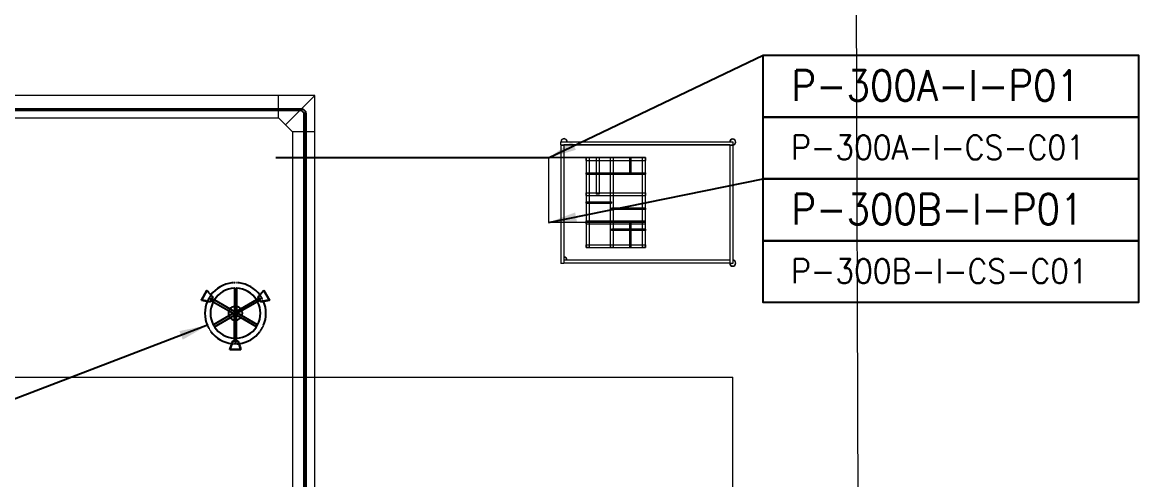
# Model space of a CAD drawing. Header units: inches. Extents: x -430764 to 624329, y 7374 to 217374.
# Drawn here: x -251817 to -212186, y 139841 to 156078 of the extents above; entities that cross this region are included whole.
import ezdxf

# ---------------------------------------------------------------- set-up
doc = ezdxf.new("R2010")
doc.units = ezdxf.units.IN
doc.header["$MEASUREMENT"] = 0
doc.linetypes.add('CABLEROUTEALL-EMBED 1_DWG$0$HIDDEN2', pattern=[0.1875, 0.125, -0.0625])
for name, color, linetype in [('_Auto', 7, 'Continuous'), ('CABLEROUTEALL-EMBED 1_DWG$0$DwgTemplate', 7, 'Continuous'), ('Cables', 7, 'Continuous'), ('REV.D CLOUD', 2, 'Continuous'), ('照明平面设备层', 1, 'Continuous')]:
    doc.layers.add(name, color=color, linetype=linetype)
for name, color, linetype, lineweight in [('Background Stuff', 252, 'Continuous', 5), ('Cable Tray Instruments', 7, 'Continuous', 13), ('Cable Trench', 7, 'Continuous', 13), ('CABLETRAYLAYOUT-EMBED 2_DWG$0$DwgTemplate', 7, 'Continuous', 9)]:
    doc.layers.add(name, color=color, linetype=linetype, lineweight=lineweight)
doc.styles.add('HZTXT', font='simplexs.shx', dxfattribs={"width": 0.7, "bigfont": 'hztxt.shx'})
doc.styles.get("Standard").update_dxf_attribs({"font": 'arial.ttf'})
doc.dimstyles.get("Standard").update_dxf_attribs({"dimtxt": 0.18, "dimasz": 0.18, "dimexe": 0.18, "dimexo": 0.0625, "dimgap": 0.09, "dimtad": 0, "dimtih": 1, "dimtoh": 1, "dimdec": 4, "dimzin": 0, "dimdsep": 46, "dimtxsty": 'Standard', "dimcen": 0.09, "dimadec": 0, "dimazin": 0, "dimtfac": 1, "dimtdec": 4, "dimtofl": 0, "dimtmove": 0, "dimatfit": 3, "dimfxl": 1, "dimtolj": 1, "dimtzin": 0, "dimarcsym": 0})

# ---------------------------------------------------------------- blocks, each defined once
blk = doc.blocks.new('Tower Light Type 1')
at = {"layer": '照明平面设备层', "color": 1, "linetype": 'Continuous', "lineweight": -3}
for p, q in [((-2052, 1646), (-2452, 954)), ((-2452, 954), (-2052, 1646)), ((-1632, 1173), (-2052, 1646)), ((-2052, 1646), (-1632, 1173)), ((-80, 1798), (-80, 139)), ((80, 1798), (80, 139)), ((2052, 1646), (1632, 1173)), ((2052, 1646), (1632, 1173)), ((2452, 954), (2052, 1646)), ((2052, 1646), (2452, 954)), ((-2452, 954), (-1832, 827)), ((-2452, 954), (-1832, 827)), ((-1832, 827), (-1632, 1173)), ((-1632, 1173), (-1832, 827)), ((-1573, 908), (-1732, 1000)), ((-1573, 908), (-1732, 1000)), ((-1597, 830), (-160, 0)), ((-1517, 968), (-80, 139)), ((1517, 968), (80, 139)), ((1597, 830), (160, 0)), ((1732, 1000), (1573, 908)), ((1732, 1000), (1573, 908)), ((1632, 1173), (1832, 827)), ((1832, 827), (1632, 1173)), ((1832, 827), (2452, 954)), ((2452, 954), (1832, 827)), ((-1597, -830), (-160, 0)), ((1597, -830), (160, 0)), ((-1517, -968), (-80, -139)), ((-80, -1798), (-80, -139)), ((1517, -968), (80, -139)), ((80, -1798), (80, -139)), ((-200, -2000), (-400, -2600)), ((-400, -2600), (-200, -2000)), ((200, -2000), (-200, -2000)), ((-200, -2000), (200, -2000)), ((0, -1817), (0, -2000)), ((0, -1817), (0, -2000)), ((400, -2600), (200, -2000)), ((400, -2600), (200, -2000)), ((-400, -2600), (400, -2600)), ((400, -2600), (-400, -2600))]:
    blk.add_line(p, q, dxfattribs=at)
at = {"layer": '照明平面设备层', "color": 1, "linetype": 'CABLEROUTEALL-EMBED 1_DWG$0$HIDDEN2', "lineweight": -3}
for p, q in [((-2452, 954), (-2052, 1646)), ((-2052, 1646), (-2452, 954)), ((-2052, 1646), (-1632, 1173)), ((-2052, 1646), (-1632, 1173)), ((1632, 1173), (2052, 1646)), ((1632, 1173), (2052, 1646)), ((2052, 1646), (2452, 954)), ((2452, 954), (2052, 1646)), ((-1832, 827), (-2452, 954)), ((-1832, 827), (-2452, 954)), ((-1732, 1000), (-1905, 1100)), ((-1905, 1100), (-1732, 1000)), ((-1732, 1000), (-1905, 1100)), ((-1905, 1100), (-1732, 1000)), ((-1632, 1173), (-1832, 827)), ((-1832, 827), (-1632, 1173)), ((-1692, 1069), (-1772, 931)), ((-1692, 1069), (-1772, 931)), ((-1772, 931), (-1597, 830)), ((-1732, 1000), (-1559, 900)), ((-1732, 1000), (-1559, 900)), ((-1692, 1069), (-1517, 968)), ((-1559, 900), (-1573, 908)), ((-1559, 900), (-1573, 908)), ((1692, 1069), (1517, 968)), ((1559, 900), (1905, 1100)), ((1559, 900), (1905, 1100)), ((1573, 908), (1559, 900)), ((1573, 908), (1559, 900)), ((1772, 931), (1597, 830)), ((1832, 827), (1632, 1173)), ((1632, 1173), (1832, 827)), ((1692, 1069), (1772, 931)), ((1692, 1069), (1772, 931)), ((1905, 1100), (1732, 1000)), ((1905, 1100), (1732, 1000)), ((2452, 954), (1832, 827)), ((2452, 954), (1832, 827)), ((-160, 0), (-40, 69)), ((-160, 0), (-40, -69)), ((-80, 139), (40, 69)), ((-80, 139), (-80, 0)), ((80, 0), (-80, 0)), ((-80, 0), (0, 0)), ((0, 0), (-80, 0)), ((-80, 0), (80, 0)), ((-80, -139), (-80, 0)), ((80, 139), (-40, 69)), ((40, 69), (-40, -69)), ((-40, -69), (40, 69)), ((40, -69), (-40, 69)), ((-40, 69), (0, 0)), ((0, 0), (-40, 69)), ((-40, 69), (40, -69)), ((-40, -69), (0, 0)), ((0, 0), (-40, -69)), ((0, 0), (40, 69)), ((40, 69), (0, 0)), ((0, 0), (80, 0)), ((80, 0), (0, 0)), ((0, 0), (40, -69)), ((40, -69), (0, 0)), ((160, 0), (40, 69)), ((160, 0), (40, -69)), ((80, 139), (80, 0)), ((80, -139), (80, 0)), ((-80, -139), (40, -69)), ((80, -139), (-40, -69)), ((-400, -2600), (-200, -2000)), ((-400, -2600), (-200, -2000)), ((-200, -2000), (200, -2000)), ((200, -2000), (-200, -2000)), ((-80, -2000), (-80, -1798)), ((80, -2000), (-80, -2000)), ((80, -2000), (-80, -2000)), ((0, -2000), (0, -1800)), ((0, -1800), (0, -1817)), ((0, -2000), (0, -1800)), ((0, -1800), (0, -1817)), ((0, -2000), (0, -2200)), ((0, -2200), (0, -2000)), ((0, -2000), (0, -2200)), ((0, -2200), (0, -2000)), ((80, -2000), (80, -1798)), ((200, -2000), (400, -2600)), ((200, -2000), (400, -2600)), ((400, -2600), (-400, -2600)), ((-400, -2600), (400, -2600))]:
    blk.add_line(p, q, dxfattribs=at)
at = {"layer": '照明平面设备层', "color": 1, "linetype": 'Continuous', "lineweight": -3}
blk.add_circle((0, 0), 100, dxfattribs=at)
blk.add_circle((0, 0), 100, dxfattribs=at)
for radius, start, end in [(2200, 96.86074, 143.17429), (1800, 92.54732, 147.45268), (1800, 32.54732, 87.45268), (2200, 36.82571, 83.18043), (2200, 156.82571, 203.17429), (1800, 152.54732, 207.45268), (1800, 332.54732, 27.45268), (2200, 336.82571, 23.17429), (500, 159.2069, 200.7931), (500, 159.2069, 200.7931), (500, 99.2069, 140.7931), (500, 99.2069, 140.7931), (500, 39.2069, 80.7931), (500, 39.2069, 80.7931), (500, 339.2069, 20.7931), (500, 0, 20.7931), (500, 339.2069, 0), (500, 219.2069, 260.7931), (500, 219.2069, 260.7931), (500, 279.2069, 320.7931), (500, 279.2069, 320.7931), (2200, 216.82571, 263.17429), (1800, 212.54732, 267.45268), (1800, 272.54732, 327.45268), (2200, 276.82571, 323.17429)]:
    blk.add_arc((0, 0), radius, start, end, dxfattribs=at)
at = {"layer": '照明平面设备层', "color": 1, "linetype": 'CABLEROUTEALL-EMBED 1_DWG$0$HIDDEN2', "lineweight": -3}
for radius, start, end in [(2200, 90, 96.86074), (1800, 90, 92.54732), (2200, 83.18043, 90), (1800, 87.45268, 90), (2200, 150, 156.82571), (2200, 143.17429, 150), (1800, 150, 152.54732), (1800, 147.45268, 150), (1800, 30, 32.54732), (1800, 27.45268, 30), (2200, 30, 36.82571), (2200, 23.17429, 30), (500, 140.7931, 159.2069), (500, 140.7931, 159.2069), (500, 80.7931, 99.2069), (500, 80.7931, 99.2069), (500, 20.7931, 39.2069), (500, 20.7931, 39.2069), (500, 200.7931, 219.2069), (500, 200.7931, 219.2069), (500, 260.7931, 270), (500, 260.7931, 279.2069), (500, 270, 279.2069), (2200, 203.17429, 210), (2200, 210, 216.82571), (1800, 207.45268, 210), (1800, 210, 212.54732), (1800, 327.45268, 330), (1800, 330, 332.54732), (2200, 323.17429, 330), (2200, 330, 336.82571), (2200, 263.17429, 270), (1800, 267.45268, 270), (1800, 270, 272.54732), (2200, 270, 276.82571)]:
    blk.add_arc((0, 0), radius, start, end, dxfattribs=at)

msp = doc.modelspace()

# ---------------------------------------------------------------- linework, layer by layer
at = {"layer": '_Auto', "color": 7, "linetype": 'Continuous'}
for points in [[(-225513, 154911), (-212186, 154911), (-212186, 152716), (-225513, 152716)], [(-225513, 152716), (-212186, 152716), (-212186, 150521), (-225513, 150521)], [(-225513, 150521), (-212186, 150521), (-212186, 148326), (-225513, 148326)], [(-225513, 148326), (-212186, 148326), (-212186, 146131), (-225513, 146131)]]:
    msp.add_lwpolyline(points, close=True, dxfattribs=at)
at = {"layer": 'Background Stuff', "color": 2}
for p, q in [((-242720, 152684), (-242720, 153484)), ((-241430, 152194), (-242230, 152194))]:
    msp.add_line(p, q, dxfattribs=at)
at = {"layer": 'Cable Tray Instruments', "color": 2, "linetype": 'Continuous'}
msp.add_line((-241430, 152194), (-241430, 153484), dxfattribs=at)
msp.add_line((-241430, 152194), (-241430, 153484), dxfattribs=at)
at = {"layer": 'Cable Trench', "color": 2, "linetype": 'Continuous'}
for p, q in [((-241430, 153484), (-286030, 153486)), ((-241430, 153484), (-242720, 153484)), ((-241430, 153484), (-242330, 153484)), ((-286030, 152686), (-242720, 152684)), ((-242720, 152684), (-242230, 152194))]:
    msp.add_line(p, q, dxfattribs=at)
at = {"layer": 'Cable Trench', "linetype": 'Continuous'}
msp.add_line((-242475, 152439), (-241430, 153484), dxfattribs=at)
at = {"layer": 'Cable Trench', "color": 2, "linetype": 'Continuous'}
msp.add_lwpolyline([(-241430, 135378), (-241430, 152194), (-242230, 152194), (-242230, 135378)], dxfattribs=at)
at = {"layer": 'CABLEROUTEALL-EMBED 1_DWG$0$DwgTemplate', "color": 3, "linetype": 'Continuous', "lineweight": 5}
for p, q in [((-242823, 151289), (-233140, 151289)), ((-242823, 151267), (-233140, 151267)), ((-233140, 151278), (-229695, 151278)), ((-229695, 151278), (-233140, 151278)), ((-233140, 151278), (-233140, 148968)), ((-229695, 148968), (-233140, 148968))]:
    msp.add_line(p, q, dxfattribs=at)
at = {"layer": 'Cables'}
for p, q in [((-241909, 153005), (-241859, 153005)), ((-241859, 153005), (-241752, 152898)), ((-241909, 152949), (-241808, 152848)), ((-241752, 152848), (-241752, 152898))]:
    msp.add_line(p, q, dxfattribs=at)
msp.add_lwpolyline([(-286870, 153005), (-241909, 153005), (-241909, 152949), (-286870, 152949)], close=True, dxfattribs=at)
msp.add_lwpolyline([(-241808, 135396), (-241808, 152848), (-241751, 152848), (-241751, 135396)], dxfattribs=at)
at = {"layer": 'CABLETRAYLAYOUT-EMBED 2_DWG$0$DwgTemplate', "color": 252, "linetype": 'Continuous'}
for p, q in [((-222321, 187562), (-221936, 71959)), ((-232695, 151728), (-232695, 151831)), ((-232695, 151831), (-226595, 151831)), ((-226595, 151831), (-226595, 151728)), ((-232695, 151728), (-232695, 151727)), ((-232695, 151728), (-232695, 151727)), ((-232695, 151728), (-226595, 151728)), ((-232695, 151727), (-232695, 151717)), ((-232695, 151727), (-232647, 151727)), ((-232695, 151727), (-232695, 151717)), ((-232695, 151727), (-232647, 151727)), ((-232647, 151717), (-232695, 151717)), ((-232695, 151717), (-232695, 151716)), ((-232647, 151717), (-232695, 151717)), ((-232695, 151717), (-232695, 151716)), ((-232695, 151716), (-232592, 151716)), ((-232695, 151716), (-232695, 147516)), ((-232695, 151716), (-232592, 151716)), ((-232695, 151716), (-232695, 147516)), ((-232647, 151727), (-232647, 151717)), ((-232647, 151727), (-232647, 151717)), ((-232640, 151717), (-232640, 151727)), ((-232640, 151727), (-232592, 151727)), ((-232640, 151717), (-232640, 151727)), ((-232640, 151727), (-232592, 151727)), ((-232592, 151717), (-232640, 151717)), ((-232592, 151717), (-232640, 151717)), ((-232592, 151727), (-232592, 151728)), ((-232592, 151727), (-232592, 151728)), ((-232592, 151727), (-232592, 151717)), ((-232592, 151727), (-232592, 151717)), ((-226698, 151725), (-232592, 151725)), ((-232592, 151716), (-232592, 151717)), ((-232592, 151716), (-232592, 151717)), ((-232592, 151716), (-232592, 147516)), ((-232592, 151716), (-232592, 147516)), ((-232587, 147528), (-232587, 151728)), ((-226698, 151728), (-226698, 151727)), ((-226698, 151728), (-226698, 151727)), ((-226698, 151727), (-226698, 151717)), ((-226698, 151727), (-226650, 151727)), ((-226698, 151727), (-226698, 151717)), ((-226698, 151727), (-226650, 151727)), ((-226698, 151717), (-226698, 151716)), ((-226650, 151717), (-226698, 151717)), ((-226698, 151717), (-226698, 151716)), ((-226650, 151717), (-226698, 151717)), ((-226698, 151716), (-226595, 151716)), ((-226698, 151716), (-226698, 147516)), ((-226698, 151716), (-226595, 151716)), ((-226698, 151716), (-226698, 147516)), ((-226650, 151727), (-226650, 151717)), ((-226650, 151727), (-226650, 151717)), ((-226643, 151727), (-226595, 151727)), ((-226643, 151717), (-226643, 151727)), ((-226643, 151727), (-226595, 151727)), ((-226643, 151717), (-226643, 151727)), ((-226595, 151717), (-226643, 151717)), ((-226595, 151717), (-226643, 151717)), ((-226595, 151727), (-226595, 151728)), ((-226595, 151727), (-226595, 151728)), ((-226595, 151727), (-226595, 151717)), ((-226595, 151727), (-226595, 151717)), ((-226595, 151716), (-226595, 151717)), ((-226595, 151716), (-226595, 151717)), ((-226595, 151716), (-226595, 147516)), ((-226595, 151716), (-226595, 147516)), ((-231795, 151278), (-231795, 148078)), ((-231795, 151278), (-231695, 151278)), ((-231795, 151178), (-231795, 151278)), ((-231795, 151278), (-229695, 151278)), ((-231795, 151178), (-229695, 151178)), ((-231695, 151278), (-231695, 148078)), ((-231446, 151278), (-231343, 151278)), ((-231446, 151278), (-231446, 149978)), ((-231343, 151278), (-231343, 149978)), ((-230945, 151278), (-230845, 151278)), ((-230945, 151278), (-230945, 148078)), ((-230845, 151278), (-230845, 148078)), ((-230265, 151278), (-230217, 151278)), ((-230265, 151278), (-230265, 150688)), ((-230217, 151278), (-230217, 150688)), ((-229795, 151278), (-229695, 151278)), ((-229795, 148078), (-229795, 151278)), ((-229695, 148078), (-229695, 151278)), ((-229695, 151278), (-229695, 151178)), ((-231795, 150736), (-229695, 150736)), ((-231795, 150688), (-231795, 150736)), ((-231795, 150688), (-229695, 150688)), ((-230217, 150688), (-230265, 150688)), ((-229695, 150736), (-229695, 150688)), ((-231795, 149928), (-231795, 150028)), ((-231795, 150028), (-229695, 150028)), ((-231795, 149928), (-229695, 149928)), ((-231343, 149978), (-231446, 149978)), ((-229695, 150028), (-229695, 149928)), ((-231795, 149706), (-230895, 149706)), ((-231795, 149658), (-231795, 149706)), ((-231795, 149658), (-230895, 149658)), ((-230895, 149706), (-230895, 149658)), ((-229695, 149478), (-230895, 149478)), ((-230895, 149430), (-230895, 149478)), ((-229695, 149430), (-230895, 149430)), ((-229695, 149478), (-229695, 149430)), ((-231795, 148928), (-231795, 149028)), ((-231795, 149028), (-229704, 149028)), ((-229704, 149028), (-229704, 148928)), ((-231795, 148928), (-229704, 148928)), ((-230895, 148690), (-230895, 148738)), ((-229695, 148738), (-230895, 148738)), ((-229695, 148690), (-230895, 148690)), ((-230265, 148978), (-230217, 148978)), ((-230265, 148978), (-230265, 148078)), ((-230217, 148978), (-230217, 148078)), ((-229695, 148738), (-229695, 148690)), ((-231795, 148078), (-231795, 148178)), ((-231795, 148178), (-229695, 148178)), ((-231795, 148078), (-229695, 148078)), ((-231695, 148078), (-231795, 148078)), ((-230845, 148078), (-230945, 148078)), ((-230217, 148078), (-230265, 148078)), ((-229695, 148078), (-229795, 148078)), ((-229695, 148178), (-229695, 148078)), ((-232592, 147516), (-232695, 147516)), ((-232592, 147516), (-232695, 147516)), ((-226698, 147631), (-232592, 147631)), ((-226698, 147631), (-232592, 147631)), ((-226698, 147528), (-232592, 147528)), ((-226698, 147528), (-232592, 147528)), ((-232587, 147528), (-232592, 147528)), ((-226595, 147516), (-226698, 147516)), ((-226595, 147516), (-226698, 147516)), ((-264221, 143478), (-240912, 143478)), ((-240912, 143478), (-226595, 143478)), ((-226595, 138978), (-226595, 143478))]:
    msp.add_line(p, q, dxfattribs=at)
for centre, radius, start, end in [((-232585, 151838), 110, 356.6121, 183.3879), ((-232585, 151838), 101, 356.3385, 183.6615), ((-226595, 151828), 110, 90, 178.3667), ((-226595, 151828), 101, 90, 178.2349), ((-226595, 151828), 110, 270, 90), ((-226595, 151828), 101, 270, 90), ((-232585, 147638), 110, 356.6121, 90.934), ((-232585, 147638), 101, 356.3385, 91.0093), ((-226595, 147528), 110, 180, 90), ((-226595, 147528), 101, 187.0743, 90)]:
    msp.add_arc(centre, radius, start, end, dxfattribs=at)

# ---------------------------------------------------------------- block references
at = {"layer": 'REV.D CLOUD', "xscale": 0.49279999983368, "yscale": 0.49279999983368, "zscale": 0.49279999983368}
msp.add_blockref('Tower Light Type 1', (-244251, 145748), dxfattribs=at)

# ---------------------------------------------------------------- texts
at = {"layer": '_Auto', "color": 7, "style": 'HZTXT', "width": 0.9}
for s, height, p in [('P-300A-I-P01', 1080, (-224515, 153295)), ('P-300A-I-CS-C01', 864, (-224523, 151207)), ('P-300B-I-P01', 1080, (-224515, 148905)), ('P-300B-I-CS-C01', 864, (-224523, 146816))]:
    msp.add_text(s, height=height, dxfattribs=at).set_placement(p)

# ---------------------------------------------------------------- leaders
at = {"layer": 'Cables'}
for points in [[(-233140, 151267), (-225513, 154911)], [(-233140, 148968), (-225513, 150521)], [(-245247, 145321), (-253776, 142056)]]:
    msp.add_leader(points, dimstyle='Standard', override={"dimasz": 1000}, dxfattribs=at)

doc.saveas('drawing.dxf')
